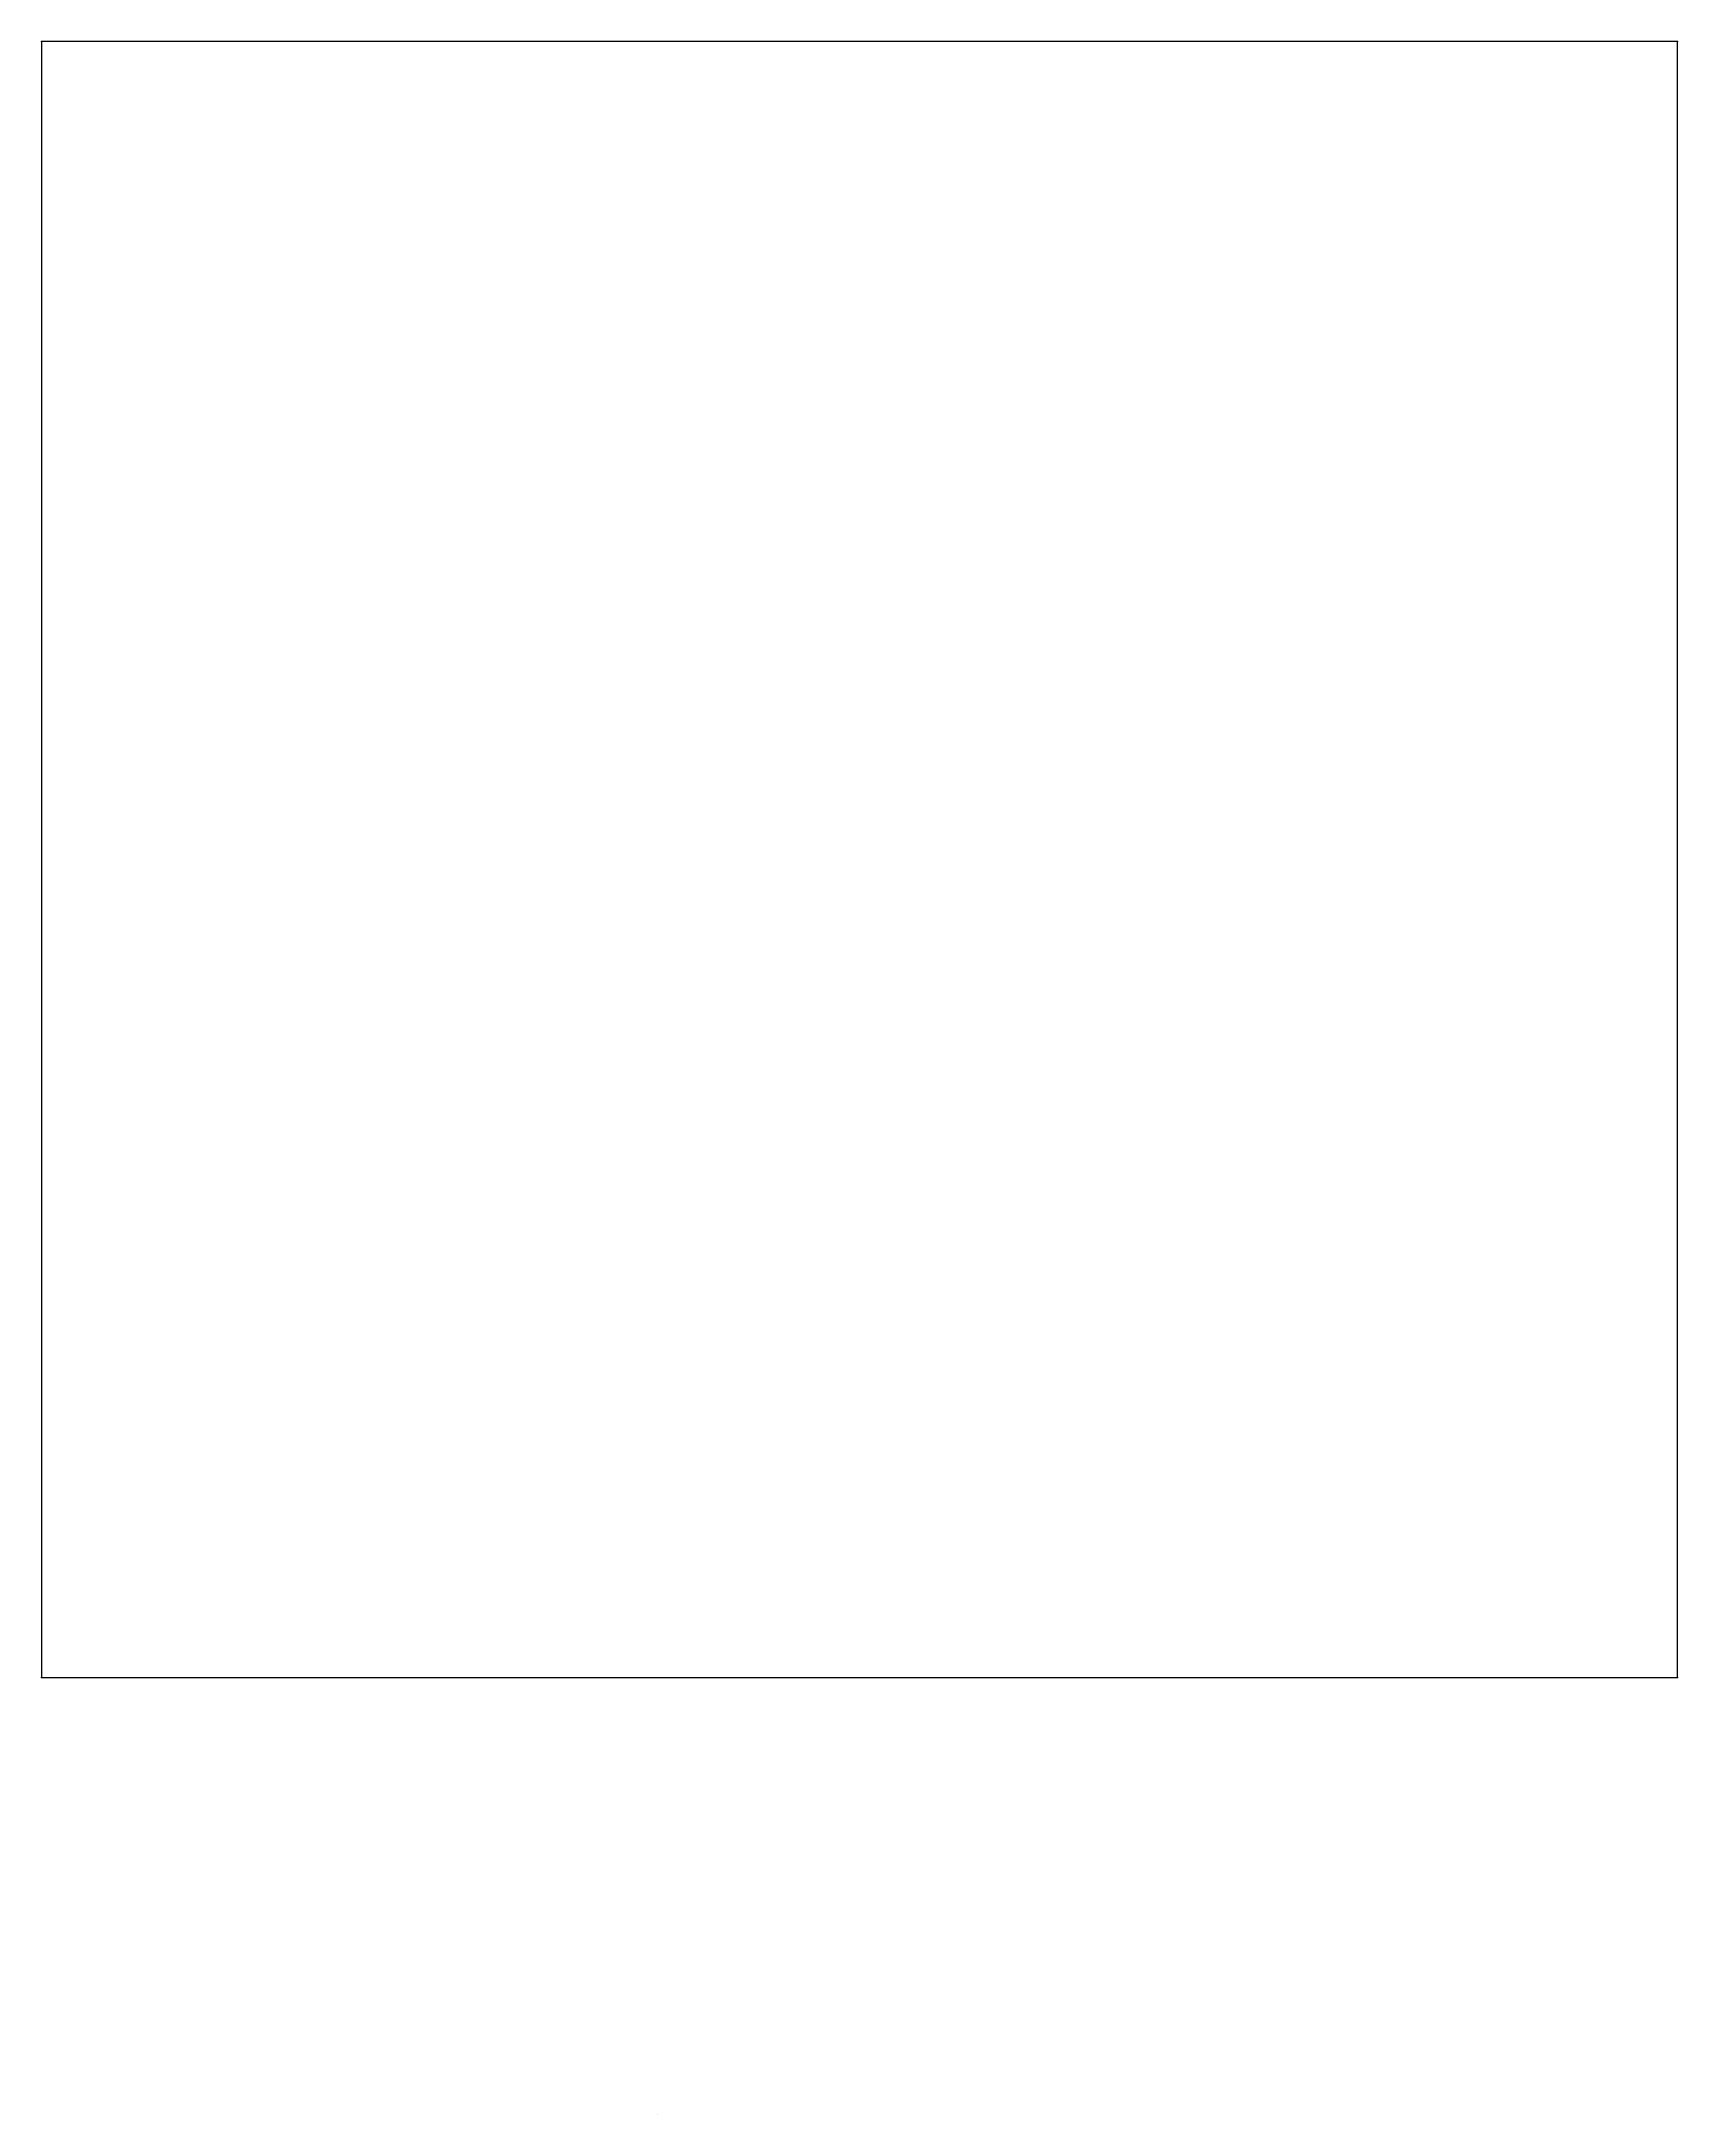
# Model space of a CAD drawing. Extents: x -1195 to 1989, y 0 to 4035.
import ezdxf

# ---------------------------------------------------------------- set-up
doc = ezdxf.new("R2010")
doc.units = 0

# ---------------------------------------------------------------- blocks, each defined once
blk = doc.blocks.new('BoundingBox_-710')
at = {"layer": '1'}
blk.add_lwpolyline([(-1195.471924, 850.825562), (1988.672607, 850.825562), (1988.672607, 4034.970215), (-1195.471924, 4034.970215)], close=True, dxfattribs=at)
at = {"layer": '2'}
for p in [(-1195.471924, 4034.970215), (1988.672607, 4034.970215), (-1195.471924, 850.825562), (1988.672607, 850.825562)]:
    blk.add_point(p, dxfattribs=at)

msp = doc.modelspace()

# ---------------------------------------------------------------- block references
at = {"layer": '1'}
msp.add_blockref('BoundingBox_-710', (0, 0), dxfattribs=at)

# ---------------------------------------------------------------- texts
for s in ['STYLE NAME: tshirt 2d pattern', 'CREATION DATE: 09-04-2026', 'CREATION TIME: 14:12', 'AUTHOR: CLO Virtual Fashion Inc.', 'PRODUCT: CLO Standalone OnlineAuth 2025.1.126', 'VERSION: 3', 'SAMPLE SIZE: M', 'UNITS: METRIC']:
    msp.add_text(s, height=0.25, dxfattribs=at).set_placement((0, 0))

doc.saveas('drawing.dxf')
